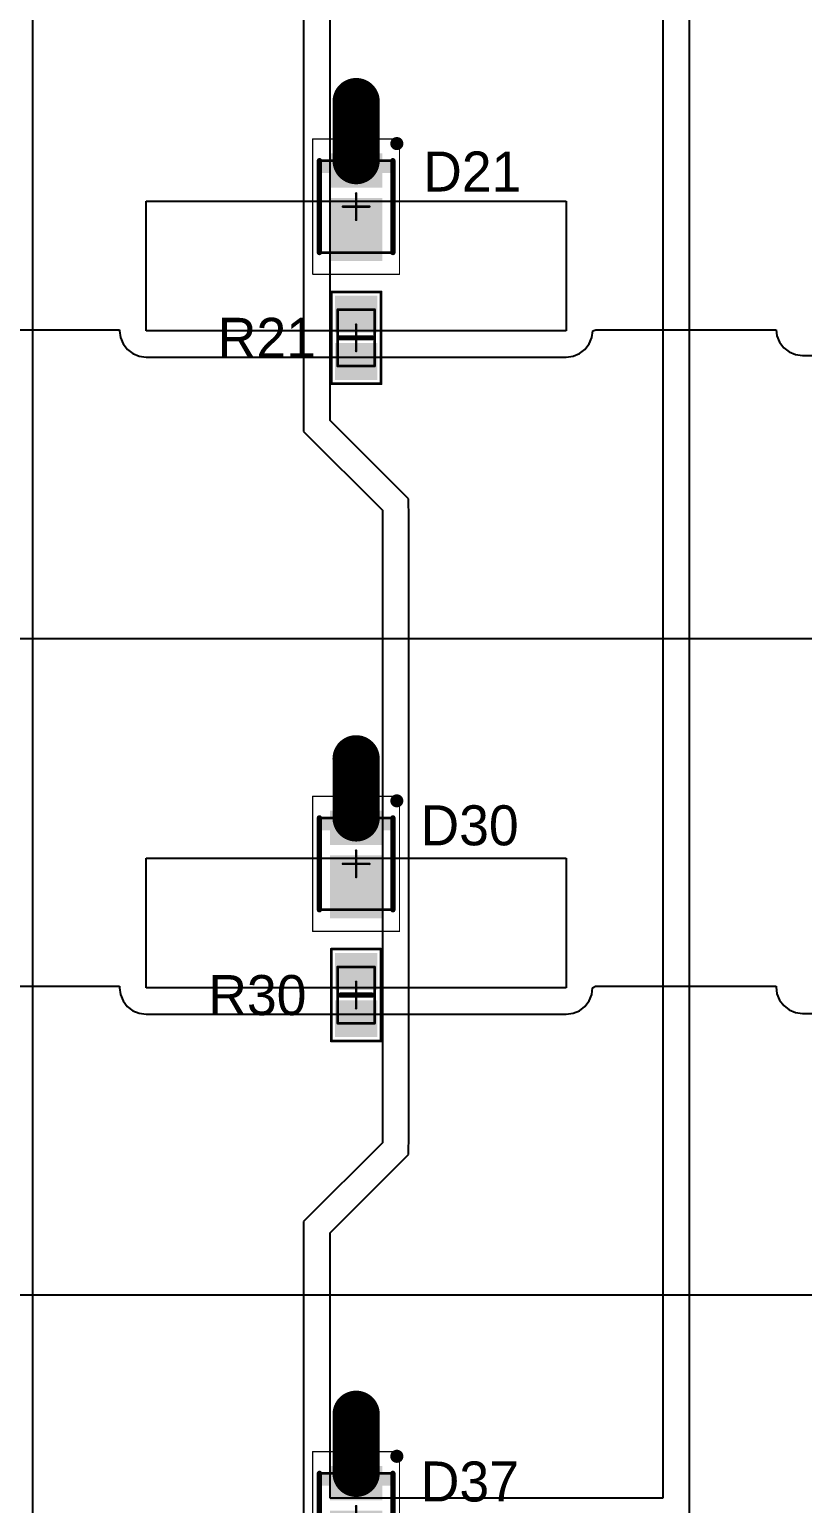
# Model space of a CAD drawing. Header units: millimetres. Extents: x -0.01 to 7.88, y -0.01 to 7.88.
# Drawn here: x 5.416 to 6.575, y 1.992 to 4.203 of the extents above; entities that cross this region are included whole.
import ezdxf

# ---------------------------------------------------------------- set-up
doc = ezdxf.new("R2010")
doc.units = ezdxf.units.MM
doc.header["$MEASUREMENT"] = 0
for name, color, linetype in [('BottomLayer', 5, 'Continuous'), ('BottomSolder', 6, 'Continuous'), ('Mechanical13', 56, 'Continuous'), ('Mechanical15', 56, 'Continuous'), ('MultiLayer', 9, 'Continuous'), ('TopLayer', 1, 'Continuous'), ('TopOverlay', 2, 'Continuous'), ('TopPaste', 8, 'Continuous'), ('TopSolder', 216, 'Continuous'), ('ViaHoleLayer', 16, 'Continuous')]:
    doc.layers.add(name, color=color, linetype=linetype)

# ---------------------------------------------------------------- blocks, each defined once
blk = doc.blocks.new('DIOM3528X07N_8')
at = {"layer": 'Mechanical13', "const_width": 0.00394}
for points in [[(-0.0689, -0.0551), (-0.0689, 0.0551)], [(0.0689, 0.0551), (-0.0689, 0.0551)], [(0.0689, -0.0551), (0.0689, 0.0551)], [(0.0689, -0.0551), (-0.0689, -0.0551)]]:
    blk.add_lwpolyline(points, dxfattribs=at)
at = {"layer": 'Mechanical13', "const_width": 0.00197}
for points in [[(-0.0699, 0.0551, 1), (-0.0679, 0.0551, 1)], [(-0.0699, 0.0551, 1), (-0.0679, 0.0551, 1)], [(0.0679, 0.0551, 1), (0.0699, 0.0551, 1)], [(0.0679, 0.0551, 1), (0.0699, 0.0551, 1)], [(-0.0699, -0.0551, 1), (-0.0679, -0.0551, 1)], [(-0.0699, -0.0551, 1), (-0.0679, -0.0551, 1)], [(0.0679, -0.0551, 1), (0.0699, -0.0551, 1)], [(0.0679, -0.0551, 1), (0.0699, -0.0551, 1)]]:
    blk.add_lwpolyline(points, format="xyb", close=True, dxfattribs=at)
at = {"layer": 'Mechanical13'}
blk.add_solid([(-0.0689, -0.0551), (-0.0504, -0.0551), (-0.0689, 0.0551), (-0.0504, 0.0551)], dxfattribs=at)
at = {"layer": 'Mechanical15'}
for points, const_width in [([(-0.1014, -0.065), (-0.1014, 0.065)], 0.00197), ([(0.1014, 0.065), (-0.1014, 0.065)], 0.00197), ([(0.1014, -0.065), (0.1014, 0.065)], 0.00197), ([(0.0197, 0), (-0.0197, 0)], 0.00394), ([(0, -0.0197), (0, 0.0197)], 0.00394), ([(0.1014, -0.065), (-0.1014, -0.065)], 0.00197)]:
    blk.add_lwpolyline(points, dxfattribs=dict(at, const_width=const_width))
for points, const_width in [([(-0.1019, 0.065, 1), (-0.1009, 0.065, 1)], 0.000984), ([(-0.1019, 0.065, 1), (-0.1009, 0.065, 1)], 0.000984), ([(0.1009, 0.065, 1), (0.1019, 0.065, 1)], 0.000984), ([(0.1009, 0.065, 1), (0.1019, 0.065, 1)], 0.000984), ([(-0.0207, 0, 1), (-0.0187, 0, 1)], 0.00197), ([(-0.001, 0.0197, 1), (0.001, 0.0197, 1)], 0.00197), ([(0.0187, 0, 1), (0.0207, 0, 1)], 0.00197), ([(-0.001, -0.0197, 1), (0.001, -0.0197, 1)], 0.00197), ([(-0.1019, -0.065, 1), (-0.1009, -0.065, 1)], 0.000984), ([(-0.1019, -0.065, 1), (-0.1009, -0.065, 1)], 0.000984), ([(0.1009, -0.065, 1), (0.1019, -0.065, 1)], 0.000984), ([(0.1009, -0.065, 1), (0.1019, -0.065, 1)], 0.000984)]:
    blk.add_lwpolyline(points, format="xyb", close=True, dxfattribs=dict(at, const_width=const_width))
at = {"layer": 'TopLayer'}
for points in [[(-0.0325, -0.0354), (-0.0325, 0.0354), (-0.0758, -0.0354), (-0.0758, 0.0354)], [(0.0778, -0.0354), (0.0778, 0.0354), (-0.0089, -0.0354), (-0.0089, 0.0354)]]:
    blk.add_solid(points, dxfattribs=at)
at = {"layer": 'TopOverlay'}
for points, const_width in [([(-0.0896, 0.061, 1), (-0.0994, 0.061, 1)], 0.00984), ([(-0.1019, 0.061, 1), (-0.0969, 0.061, 1)], 0.00492), ([(-0.092, 0.061, 1), (-0.0871, 0.061, 1)], 0.00492), ([(-0.0709, 0.0551, 1), (-0.0669, 0.0551, 1)], 0.00394), ([(0.0669, 0.0551, 1), (0.0709, 0.0551, 1)], 0.00394), ([(-0.0709, -0.0551, 1), (-0.0669, -0.0551, 1)], 0.00394), ([(0.0669, -0.0551, 1), (0.0709, -0.0551, 1)], 0.00394)]:
    blk.add_lwpolyline(points, format="xyb", close=True, dxfattribs=dict(at, const_width=const_width))
at = {"layer": 'TopOverlay', "const_width": 0.00787}
for points in [[(0.0689, 0.0551), (-0.0689, 0.0551)], [(0.0689, -0.0551), (-0.0689, -0.0551)]]:
    blk.add_lwpolyline(points, dxfattribs=at)
at = {"layer": 'TopPaste'}
for points in [[(-0.0325, -0.0354), (-0.0325, 0.0354), (-0.0758, -0.0354), (-0.0758, 0.0354)], [(0.0778, -0.0354), (0.0778, 0.0354), (-0.0089, -0.0354), (-0.0089, 0.0354)]]:
    blk.add_solid(points, dxfattribs=at)
at = {"layer": 'TopSolder'}
for points in [[(-0.0285, -0.0394), (-0.0285, 0.0394), (-0.0798, -0.0394), (-0.0798, 0.0394)], [(0.0818, -0.0394), (0.0818, 0.0394), (-0.0129, -0.0394), (-0.0129, 0.0394)]]:
    blk.add_solid(points, dxfattribs=at)
blk = doc.blocks.new('6_0805_N_15')
at = {"layer": 'Mechanical13', "const_width": 0.00394}
for points in [[(-0.0423, 0.0276), (0.0423, 0.0276)], [(-0.0423, 0.0276), (-0.0423, -0.0276)], [(0.0423, 0.0276), (0.0423, -0.0276)], [(-0.0423, -0.0276), (0.0423, -0.0276)]]:
    blk.add_lwpolyline(points, dxfattribs=at)
at = {"layer": 'Mechanical13', "const_width": 0.00197}
for points in [[(-0.0433, 0.0276, 1), (-0.0413, 0.0276, 1)], [(-0.0433, 0.0276, 1), (-0.0413, 0.0276, 1)], [(0.0413, 0.0276, 1), (0.0433, 0.0276, 1)], [(0.0413, 0.0276, 1), (0.0433, 0.0276, 1)], [(-0.0433, -0.0276, 1), (-0.0413, -0.0276, 1)], [(-0.0433, -0.0276, 1), (-0.0413, -0.0276, 1)], [(0.0413, -0.0276, 1), (0.0433, -0.0276, 1)], [(0.0413, -0.0276, 1), (0.0433, -0.0276, 1)]]:
    blk.add_lwpolyline(points, format="xyb", close=True, dxfattribs=at)
at = {"layer": 'Mechanical15', "const_width": 0.00394}
for points in [[(-0.0689, 0.0374), (0.0689, 0.0374)], [(-0.0689, 0.0374), (-0.0689, -0.0374)], [(0.0689, 0.0374), (0.0689, -0.0374)], [(-0.0197, 0), (0.0197, 0)], [(0, 0.0197), (0, -0.0197)], [(-0.0689, -0.0374), (0.0689, -0.0374)]]:
    blk.add_lwpolyline(points, dxfattribs=at)
at = {"layer": 'Mechanical15', "const_width": 0.00197}
for points in [[(-0.0699, 0.0374, 1), (-0.0679, 0.0374, 1)], [(-0.0699, 0.0374, 1), (-0.0679, 0.0374, 1)], [(0.0679, 0.0374, 1), (0.0699, 0.0374, 1)], [(0.0679, 0.0374, 1), (0.0699, 0.0374, 1)], [(-0.0207, 0, 1), (-0.0187, 0, 1)], [(-0.001, 0.0197, 1), (0.001, 0.0197, 1)], [(0.0187, 0, 1), (0.0207, 0, 1)], [(-0.001, -0.0197, 1), (0.001, -0.0197, 1)], [(-0.0699, -0.0374, 1), (-0.0679, -0.0374, 1)], [(-0.0699, -0.0374, 1), (-0.0679, -0.0374, 1)], [(0.0679, -0.0374, 1), (0.0699, -0.0374, 1)], [(0.0679, -0.0374, 1), (0.0699, -0.0374, 1)]]:
    blk.add_lwpolyline(points, format="xyb", close=True, dxfattribs=at)
at = {"layer": 'TopLayer'}
for points in [[(-0.0118, -0.0276), (-0.0118, 0.0276), (-0.0591, -0.0276), (-0.0591, 0.0276)], [(0.0591, -0.0276), (0.0591, 0.0276), (0.0118, -0.0276), (0.0118, 0.0276)]]:
    blk.add_solid(points, dxfattribs=at)
at = {"layer": 'TopOverlay', "const_width": 0.00787}
blk.add_lwpolyline([(0, 0.0236), (0, -0.0236)], dxfattribs=at)
at = {"layer": 'TopOverlay', "const_width": 0.00394}
for points in [[(-0.002, 0.0236, 1), (0.002, 0.0236, 1)], [(-0.002, -0.0236, 1), (0.002, -0.0236, 1)]]:
    blk.add_lwpolyline(points, format="xyb", close=True, dxfattribs=at)
at = {"layer": 'TopPaste'}
for points in [[(-0.0118, -0.0276), (-0.0118, 0.0276), (-0.0591, -0.0276), (-0.0591, 0.0276)], [(0.0591, -0.0276), (0.0591, 0.0276), (0.0118, -0.0276), (0.0118, 0.0276)]]:
    blk.add_solid(points, dxfattribs=at)
at = {"layer": 'TopSolder'}
for points in [[(-0.0078, -0.0316), (-0.0078, 0.0316), (-0.0631, -0.0316), (-0.0631, 0.0316)], [(0.0631, -0.0316), (0.0631, 0.0316), (0.0078, -0.0316), (0.0078, 0.0316)]]:
    blk.add_solid(points, dxfattribs=at)
blk = doc.blocks.new('6_0805_N_24')
at = {"layer": 'Mechanical13', "const_width": 0.00394}
for points in [[(-0.0423, 0.0276), (0.0423, 0.0276)], [(-0.0423, 0.0276), (-0.0423, -0.0276)], [(0.0423, 0.0276), (0.0423, -0.0276)], [(-0.0423, -0.0276), (0.0423, -0.0276)]]:
    blk.add_lwpolyline(points, dxfattribs=at)
at = {"layer": 'Mechanical13', "const_width": 0.00197}
for points in [[(-0.0433, 0.0276, 1), (-0.0413, 0.0276, 1)], [(-0.0433, 0.0276, 1), (-0.0413, 0.0276, 1)], [(0.0413, 0.0276, 1), (0.0433, 0.0276, 1)], [(0.0413, 0.0276, 1), (0.0433, 0.0276, 1)], [(-0.0433, -0.0276, 1), (-0.0413, -0.0276, 1)], [(-0.0433, -0.0276, 1), (-0.0413, -0.0276, 1)], [(0.0413, -0.0276, 1), (0.0433, -0.0276, 1)], [(0.0413, -0.0276, 1), (0.0433, -0.0276, 1)]]:
    blk.add_lwpolyline(points, format="xyb", close=True, dxfattribs=at)
at = {"layer": 'Mechanical15', "const_width": 0.00394}
for points in [[(-0.0689, 0.0374), (0.0689, 0.0374)], [(-0.0689, 0.0374), (-0.0689, -0.0374)], [(0.0689, 0.0374), (0.0689, -0.0374)], [(-0.0197, 0), (0.0197, 0)], [(0, 0.0197), (0, -0.0197)], [(-0.0689, -0.0374), (0.0689, -0.0374)]]:
    blk.add_lwpolyline(points, dxfattribs=at)
at = {"layer": 'Mechanical15', "const_width": 0.00197}
for points in [[(-0.0699, 0.0374, 1), (-0.0679, 0.0374, 1)], [(-0.0699, 0.0374, 1), (-0.0679, 0.0374, 1)], [(0.0679, 0.0374, 1), (0.0699, 0.0374, 1)], [(0.0679, 0.0374, 1), (0.0699, 0.0374, 1)], [(-0.0207, 0, 1), (-0.0187, 0, 1)], [(-0.001, 0.0197, 1), (0.001, 0.0197, 1)], [(0.0187, 0, 1), (0.0207, 0, 1)], [(-0.001, -0.0197, 1), (0.001, -0.0197, 1)], [(-0.0699, -0.0374, 1), (-0.0679, -0.0374, 1)], [(-0.0699, -0.0374, 1), (-0.0679, -0.0374, 1)], [(0.0679, -0.0374, 1), (0.0699, -0.0374, 1)], [(0.0679, -0.0374, 1), (0.0699, -0.0374, 1)]]:
    blk.add_lwpolyline(points, format="xyb", close=True, dxfattribs=at)
at = {"layer": 'TopLayer'}
for points in [[(-0.0118, -0.0276), (-0.0118, 0.0276), (-0.0591, -0.0276), (-0.0591, 0.0276)], [(0.0591, -0.0276), (0.0591, 0.0276), (0.0118, -0.0276), (0.0118, 0.0276)]]:
    blk.add_solid(points, dxfattribs=at)
at = {"layer": 'TopOverlay', "const_width": 0.00787}
blk.add_lwpolyline([(0, 0.0236), (0, -0.0236)], dxfattribs=at)
at = {"layer": 'TopOverlay', "const_width": 0.00394}
for points in [[(-0.002, 0.0236, 1), (0.002, 0.0236, 1)], [(-0.002, -0.0236, 1), (0.002, -0.0236, 1)]]:
    blk.add_lwpolyline(points, format="xyb", close=True, dxfattribs=at)
at = {"layer": 'TopPaste'}
for points in [[(-0.0118, -0.0276), (-0.0118, 0.0276), (-0.0591, -0.0276), (-0.0591, 0.0276)], [(0.0591, -0.0276), (0.0591, 0.0276), (0.0118, -0.0276), (0.0118, 0.0276)]]:
    blk.add_solid(points, dxfattribs=at)
at = {"layer": 'TopSolder'}
for points in [[(-0.0078, -0.0316), (-0.0078, 0.0316), (-0.0631, -0.0316), (-0.0631, 0.0316)], [(0.0631, -0.0316), (0.0631, 0.0316), (0.0078, -0.0316), (0.0078, 0.0316)]]:
    blk.add_solid(points, dxfattribs=at)
blk = doc.blocks.new('DIOM3528X07N_69')
at = {"layer": 'Mechanical13', "const_width": 0.00394}
for points in [[(0.0689, 0.0551), (-0.0689, 0.0551)], [(-0.0689, -0.0551), (-0.0689, 0.0551)], [(0.0689, -0.0551), (0.0689, 0.0551)], [(0.0689, -0.0551), (-0.0689, -0.0551)]]:
    blk.add_lwpolyline(points, dxfattribs=at)
at = {"layer": 'Mechanical13', "const_width": 0.00197}
for points in [[(-0.0699, 0.0551, 1), (-0.0679, 0.0551, 1)], [(-0.0699, 0.0551, 1), (-0.0679, 0.0551, 1)], [(0.0679, 0.0551, 1), (0.0699, 0.0551, 1)], [(0.0679, 0.0551, 1), (0.0699, 0.0551, 1)], [(-0.0699, -0.0551, 1), (-0.0679, -0.0551, 1)], [(-0.0699, -0.0551, 1), (-0.0679, -0.0551, 1)], [(0.0679, -0.0551, 1), (0.0699, -0.0551, 1)], [(0.0679, -0.0551, 1), (0.0699, -0.0551, 1)]]:
    blk.add_lwpolyline(points, format="xyb", close=True, dxfattribs=at)
at = {"layer": 'Mechanical13'}
blk.add_solid([(-0.0689, -0.0551), (-0.0504, -0.0551), (-0.0689, 0.0551), (-0.0504, 0.0551)], dxfattribs=at)
at = {"layer": 'Mechanical15'}
for points, const_width in [([(0.1014, 0.065), (-0.1014, 0.065)], 0.00197), ([(-0.1014, -0.065), (-0.1014, 0.065)], 0.00197), ([(0.1014, -0.065), (0.1014, 0.065)], 0.00197), ([(0.0197, 0), (-0.0197, 0)], 0.00394), ([(0, -0.0197), (0, 0.0197)], 0.00394), ([(0.1014, -0.065), (-0.1014, -0.065)], 0.00197)]:
    blk.add_lwpolyline(points, dxfattribs=dict(at, const_width=const_width))
for points, const_width in [([(-0.1019, 0.065, 1), (-0.1009, 0.065, 1)], 0.000984), ([(-0.1019, 0.065, 1), (-0.1009, 0.065, 1)], 0.000984), ([(0.1009, 0.065, 1), (0.1019, 0.065, 1)], 0.000984), ([(0.1009, 0.065, 1), (0.1019, 0.065, 1)], 0.000984), ([(-0.0207, 0, 1), (-0.0187, 0, 1)], 0.00197), ([(-0.001, 0.0197, 1), (0.001, 0.0197, 1)], 0.00197), ([(0.0187, 0, 1), (0.0207, 0, 1)], 0.00197), ([(-0.001, -0.0197, 1), (0.001, -0.0197, 1)], 0.00197), ([(-0.1019, -0.065, 1), (-0.1009, -0.065, 1)], 0.000984), ([(-0.1019, -0.065, 1), (-0.1009, -0.065, 1)], 0.000984), ([(0.1009, -0.065, 1), (0.1019, -0.065, 1)], 0.000984), ([(0.1009, -0.065, 1), (0.1019, -0.065, 1)], 0.000984)]:
    blk.add_lwpolyline(points, format="xyb", close=True, dxfattribs=dict(at, const_width=const_width))
at = {"layer": 'TopLayer'}
for points in [[(-0.0325, -0.0354), (-0.0325, 0.0354), (-0.0758, -0.0354), (-0.0758, 0.0354)], [(0.0778, -0.0354), (0.0778, 0.0354), (-0.0089, -0.0354), (-0.0089, 0.0354)]]:
    blk.add_solid(points, dxfattribs=at)
at = {"layer": 'TopOverlay'}
for points, const_width in [([(-0.0896, 0.061, 1), (-0.0994, 0.061, 1)], 0.00984), ([(-0.1019, 0.061, 1), (-0.0969, 0.061, 1)], 0.00492), ([(-0.092, 0.061, 1), (-0.0871, 0.061, 1)], 0.00492), ([(-0.0709, 0.0551, 1), (-0.0669, 0.0551, 1)], 0.00394), ([(0.0669, 0.0551, 1), (0.0709, 0.0551, 1)], 0.00394), ([(-0.0709, -0.0551, 1), (-0.0669, -0.0551, 1)], 0.00394), ([(0.0669, -0.0551, 1), (0.0709, -0.0551, 1)], 0.00394)]:
    blk.add_lwpolyline(points, format="xyb", close=True, dxfattribs=dict(at, const_width=const_width))
at = {"layer": 'TopOverlay', "const_width": 0.00787}
for points in [[(0.0689, 0.0551), (-0.0689, 0.0551)], [(0.0689, -0.0551), (-0.0689, -0.0551)]]:
    blk.add_lwpolyline(points, dxfattribs=at)
at = {"layer": 'TopPaste'}
for points in [[(-0.0325, -0.0354), (-0.0325, 0.0354), (-0.0758, -0.0354), (-0.0758, 0.0354)], [(0.0778, -0.0354), (0.0778, 0.0354), (-0.0089, -0.0354), (-0.0089, 0.0354)]]:
    blk.add_solid(points, dxfattribs=at)
at = {"layer": 'TopSolder'}
for points in [[(-0.0285, -0.0394), (-0.0285, 0.0394), (-0.0798, -0.0394), (-0.0798, 0.0394)], [(0.0818, -0.0394), (0.0818, 0.0394), (-0.0129, -0.0394), (-0.0129, 0.0394)]]:
    blk.add_solid(points, dxfattribs=at)
blk = doc.blocks.new('DIOM3528X07N_78')
at = {"layer": 'Mechanical13', "const_width": 0.00394}
for points in [[(0.0689, 0.0551), (-0.0689, 0.0551)], [(-0.0689, -0.0551), (-0.0689, 0.0551)], [(0.0689, -0.0551), (0.0689, 0.0551)], [(0.0689, -0.0551), (-0.0689, -0.0551)]]:
    blk.add_lwpolyline(points, dxfattribs=at)
at = {"layer": 'Mechanical13', "const_width": 0.00197}
for points in [[(-0.0699, 0.0551, 1), (-0.0679, 0.0551, 1)], [(-0.0699, 0.0551, 1), (-0.0679, 0.0551, 1)], [(0.0679, 0.0551, 1), (0.0699, 0.0551, 1)], [(0.0679, 0.0551, 1), (0.0699, 0.0551, 1)], [(-0.0699, -0.0551, 1), (-0.0679, -0.0551, 1)], [(-0.0699, -0.0551, 1), (-0.0679, -0.0551, 1)], [(0.0679, -0.0551, 1), (0.0699, -0.0551, 1)], [(0.0679, -0.0551, 1), (0.0699, -0.0551, 1)]]:
    blk.add_lwpolyline(points, format="xyb", close=True, dxfattribs=at)
at = {"layer": 'Mechanical13'}
blk.add_solid([(-0.0689, -0.0551), (-0.0504, -0.0551), (-0.0689, 0.0551), (-0.0504, 0.0551)], dxfattribs=at)
at = {"layer": 'Mechanical15'}
for points, const_width in [([(0.1014, 0.065), (-0.1014, 0.065)], 0.00197), ([(-0.1014, -0.065), (-0.1014, 0.065)], 0.00197), ([(0.1014, -0.065), (0.1014, 0.065)], 0.00197), ([(0.0197, 0), (-0.0197, 0)], 0.00394), ([(0, -0.0197), (0, 0.0197)], 0.00394), ([(0.1014, -0.065), (-0.1014, -0.065)], 0.00197)]:
    blk.add_lwpolyline(points, dxfattribs=dict(at, const_width=const_width))
for points, const_width in [([(-0.1019, 0.065, 1), (-0.1009, 0.065, 1)], 0.000984), ([(-0.1019, 0.065, 1), (-0.1009, 0.065, 1)], 0.000984), ([(0.1009, 0.065, 1), (0.1019, 0.065, 1)], 0.000984), ([(0.1009, 0.065, 1), (0.1019, 0.065, 1)], 0.000984), ([(-0.0207, 0, 1), (-0.0187, 0, 1)], 0.00197), ([(-0.001, 0.0197, 1), (0.001, 0.0197, 1)], 0.00197), ([(0.0187, 0, 1), (0.0207, 0, 1)], 0.00197), ([(-0.001, -0.0197, 1), (0.001, -0.0197, 1)], 0.00197), ([(-0.1019, -0.065, 1), (-0.1009, -0.065, 1)], 0.000984), ([(-0.1019, -0.065, 1), (-0.1009, -0.065, 1)], 0.000984), ([(0.1009, -0.065, 1), (0.1019, -0.065, 1)], 0.000984), ([(0.1009, -0.065, 1), (0.1019, -0.065, 1)], 0.000984)]:
    blk.add_lwpolyline(points, format="xyb", close=True, dxfattribs=dict(at, const_width=const_width))
at = {"layer": 'TopLayer'}
for points in [[(-0.0325, -0.0354), (-0.0325, 0.0354), (-0.0758, -0.0354), (-0.0758, 0.0354)], [(0.0778, -0.0354), (0.0778, 0.0354), (-0.0089, -0.0354), (-0.0089, 0.0354)]]:
    blk.add_solid(points, dxfattribs=at)
at = {"layer": 'TopOverlay'}
for points, const_width in [([(-0.0896, 0.061, 1), (-0.0994, 0.061, 1)], 0.00984), ([(-0.1019, 0.061, 1), (-0.0969, 0.061, 1)], 0.00492), ([(-0.092, 0.061, 1), (-0.0871, 0.061, 1)], 0.00492), ([(-0.0709, 0.0551, 1), (-0.0669, 0.0551, 1)], 0.00394), ([(0.0669, 0.0551, 1), (0.0709, 0.0551, 1)], 0.00394), ([(-0.0709, -0.0551, 1), (-0.0669, -0.0551, 1)], 0.00394), ([(0.0669, -0.0551, 1), (0.0709, -0.0551, 1)], 0.00394)]:
    blk.add_lwpolyline(points, format="xyb", close=True, dxfattribs=dict(at, const_width=const_width))
at = {"layer": 'TopOverlay', "const_width": 0.00787}
for points in [[(0.0689, 0.0551), (-0.0689, 0.0551)], [(0.0689, -0.0551), (-0.0689, -0.0551)]]:
    blk.add_lwpolyline(points, dxfattribs=at)
at = {"layer": 'TopPaste'}
for points in [[(-0.0325, -0.0354), (-0.0325, 0.0354), (-0.0758, -0.0354), (-0.0758, 0.0354)], [(0.0778, -0.0354), (0.0778, 0.0354), (-0.0089, -0.0354), (-0.0089, 0.0354)]]:
    blk.add_solid(points, dxfattribs=at)
at = {"layer": 'TopSolder'}
for points in [[(-0.0285, -0.0394), (-0.0285, 0.0394), (-0.0798, -0.0394), (-0.0798, 0.0394)], [(0.0818, -0.0394), (0.0818, 0.0394), (-0.0129, -0.0394), (-0.0129, 0.0394)]]:
    blk.add_solid(points, dxfattribs=at)

msp = doc.modelspace()

# ---------------------------------------------------------------- linework, layer by layer
at = {"layer": 'BottomLayer'}
for p, q in [((5.4208, 1.0588), (5.4208, 7.4344)), ((6.4051, 1.0588), (6.4051, 7.4344)), ((6.3654, 7.3723), (6.3654, 2.0003)), ((5.8268, 4.4026), (5.8268, 3.5999)), ((5.8665, 3.6164), (5.8665, 4.3859)), ((5.9839, 3.499), (5.8665, 3.6164)), ((5.8268, 3.5999), (5.9449, 3.4818)), ((5.9839, 3.487), (5.9839, 3.499)), ((5.9449, 3.4818), (5.9449, 2.5332)), ((5.9846, 3.4818), (5.9839, 3.487)), ((5.9846, 2.5332), (5.9846, 3.4818)), ((5.9449, 2.5332), (5.8268, 2.4151)), ((5.9839, 2.528), (5.9846, 2.5332)), ((5.9839, 2.5157), (5.9839, 2.528)), ((5.8665, 2.3983), (5.9839, 2.5157)), ((5.8268, 2.4151), (5.8268, 1.6641)), ((5.8665, 2.0003), (5.8665, 2.3983)), ((6.3654, 2.0003), (5.8665, 2.0003))]:
    msp.add_line(p, q, dxfattribs=at)
at = {"layer": 'BottomLayer', "const_width": 0.025}
for points in [[(5.893, 4.0945, 1), (5.918, 4.0945, 1)], [(5.893, 3.1089, 1), (5.918, 3.1089, 1)], [(5.893, 2.126, 1), (5.918, 2.126, 1)]]:
    msp.add_lwpolyline(points, format="xyb", close=True, dxfattribs=at)
at = {"layer": 'BottomSolder', "const_width": 0.029}
for points in [[(5.891, 4.0945, 1), (5.92, 4.0945, 1)], [(5.891, 3.1089, 1), (5.92, 3.1089, 1)], [(5.891, 2.126, 1), (5.92, 2.126, 1)]]:
    msp.add_lwpolyline(points, format="xyb", close=True, dxfattribs=at)
at = {"layer": 'MultiLayer', "const_width": 0.025}
for points in [[(5.893, 4.0945, 1), (5.918, 4.0945, 1)], [(5.893, 3.1089, 1), (5.918, 3.1089, 1)], [(5.893, 2.126, 1), (5.918, 2.126, 1)]]:
    msp.add_lwpolyline(points, format="xyb", close=True, dxfattribs=at)
at = {"layer": 'TopLayer'}
for p, q in [((5.5906, 3.7509), (5.5906, 3.9452)), ((5.5906, 3.9452), (6.2205, 3.9452)), ((6.2205, 3.9452), (6.2205, 3.7509)), ((5.2801, 3.7521), (5.5508, 3.7521)), ((5.5508, 3.7521), (5.5508, 3.7509)), ((5.5508, 3.7509), (5.5522, 3.7406)), ((5.5522, 3.7406), (5.5562, 3.731)), ((6.2205, 3.7509), (5.5906, 3.7509)), ((6.2549, 3.731), (6.2588, 3.7406)), ((6.2588, 3.7406), (6.2602, 3.7509)), ((6.2602, 3.7509), (6.2648, 3.7521)), ((6.2648, 3.7521), (6.5353, 3.7521)), ((6.5353, 3.7521), (6.5364, 3.7431)), ((6.5364, 3.7431), (6.5404, 3.7335)), ((5.5562, 3.731), (5.5625, 3.7228)), ((5.5625, 3.7228), (5.5707, 3.7165)), ((5.5707, 3.7165), (5.5803, 3.7125)), ((6.2308, 3.7125), (6.2403, 3.7165)), ((6.2403, 3.7165), (6.2486, 3.7228)), ((6.2486, 3.7228), (6.2549, 3.731)), ((6.5404, 3.7335), (6.5467, 3.7253)), ((6.5467, 3.7253), (6.5549, 3.719)), ((6.5549, 3.719), (6.5645, 3.715)), ((6.5645, 3.715), (6.5748, 3.7136)), ((6.5748, 3.7136), (7.2047, 3.7136)), ((5.5803, 3.7125), (5.5906, 3.7112)), ((5.5906, 3.7112), (6.2205, 3.7112)), ((6.2205, 3.7112), (6.2308, 3.7125)), ((7.874, 3.289), (0.3346, 3.289)), ((5.5905, 2.7656), (5.5905, 2.9599)), ((5.5905, 2.9599), (6.2204, 2.9599)), ((6.2204, 2.9599), (6.2204, 2.7656)), ((5.2807, 2.7679), (5.5508, 2.7679)), ((5.5508, 2.7679), (5.5508, 2.7656)), ((5.5508, 2.7656), (5.5521, 2.7554)), ((6.2204, 2.7656), (5.5905, 2.7656)), ((6.2588, 2.7554), (6.2601, 2.7656)), ((6.2601, 2.7656), (6.2642, 2.7679)), ((6.2642, 2.7679), (6.5351, 2.7679)), ((6.5351, 2.7679), (6.5351, 2.767)), ((6.5351, 2.767), (6.5364, 2.7567)), ((5.5521, 2.7554), (5.5561, 2.7458)), ((5.5561, 2.7458), (5.5624, 2.7376)), ((6.2485, 2.7376), (6.2548, 2.7458)), ((6.2548, 2.7458), (6.2588, 2.7554)), ((6.5364, 2.7567), (6.5404, 2.7471)), ((6.5404, 2.7471), (6.5467, 2.7389)), ((5.5624, 2.7376), (5.5706, 2.7312)), ((5.5706, 2.7312), (5.5802, 2.7273)), ((5.5802, 2.7273), (5.5905, 2.7259)), ((5.5905, 2.7259), (6.2204, 2.7259)), ((6.2204, 2.7259), (6.2307, 2.7273)), ((6.2307, 2.7273), (6.2403, 2.7312)), ((6.2403, 2.7312), (6.2485, 2.7376)), ((6.5467, 2.7389), (6.5549, 2.7326)), ((6.5549, 2.7326), (6.5645, 2.7286)), ((6.5645, 2.7286), (6.5748, 2.7272)), ((6.5748, 2.7272), (7.2047, 2.7272)), ((7.874, 2.3048), (0.3346, 2.3048))]:
    msp.add_line(p, q, dxfattribs=at)
at = {"layer": 'TopLayer', "const_width": 0.0709}
for points in [[(5.9055, 4.0059), (5.9055, 4.0945)], [(5.9055, 3.0203), (5.9055, 3.1089)], [(5.9055, 2.0374), (5.9055, 2.126)]]:
    msp.add_lwpolyline(points, dxfattribs=at)
at = {"layer": 'TopLayer'}
for points, const_width in [([(5.8878, 4.0945, 1), (5.9232, 4.0945, 1)], 0.0354), ([(5.893, 4.0945, 1), (5.918, 4.0945, 1)], 0.025), ([(5.8878, 4.0059, 1), (5.9232, 4.0059, 1)], 0.0354), ([(5.8877, 3.1089, 1), (5.9232, 3.1089, 1)], 0.0354), ([(5.893, 3.1089, 1), (5.918, 3.1089, 1)], 0.025), ([(5.8877, 3.0203, 1), (5.9232, 3.0203, 1)], 0.0354), ([(5.8878, 2.126, 1), (5.9232, 2.126, 1)], 0.0354), ([(5.893, 2.126, 1), (5.918, 2.126, 1)], 0.025), ([(5.8878, 2.0374, 1), (5.9232, 2.0374, 1)], 0.0354)]:
    msp.add_lwpolyline(points, format="xyb", close=True, dxfattribs=dict(at, const_width=const_width))
at = {"layer": 'TopSolder', "const_width": 0.029}
for points in [[(5.891, 4.0945, 1), (5.92, 4.0945, 1)], [(5.891, 3.1089, 1), (5.92, 3.1089, 1)], [(5.891, 2.126, 1), (5.92, 2.126, 1)]]:
    msp.add_lwpolyline(points, format="xyb", close=True, dxfattribs=at)
at = {"layer": 'ViaHoleLayer', "const_width": 0.014}
for points in [[(5.8985, 4.0945, 1), (5.9125, 4.0945, 1)], [(5.8985, 3.1089, 1), (5.9125, 3.1089, 1)], [(5.8985, 2.126, 1), (5.9125, 2.126, 1)]]:
    msp.add_lwpolyline(points, format="xyb", close=True, dxfattribs=at)

# ---------------------------------------------------------------- block references
for name, p, rotation in [('DIOM3528X07N_78', (5.9055, 3.937), 270), ('6_0805_N_24', (5.9055, 3.7402), 90), ('DIOM3528X07N_69', (5.9055, 2.9514), 270), ('6_0805_N_15', (5.9055, 2.7546), 90), ('DIOM3528X07N_8', (5.9055, 1.9685), 270)]:
    msp.add_blockref(name, p, dxfattribs=dict(rotation=rotation))

# ---------------------------------------------------------------- texts
at = {"layer": 'TopOverlay'}
for s, p in [('D21', (6.006, 3.9596)), ('R21', (5.698, 3.7102)), ('D30', (6.002, 2.9792)), ('R30', (5.6838, 2.7246)), ('D37', (6.0024, 1.9952))]:
    msp.add_text(s, height=0.06, dxfattribs=at).set_placement(p)

doc.saveas('drawing.dxf')
